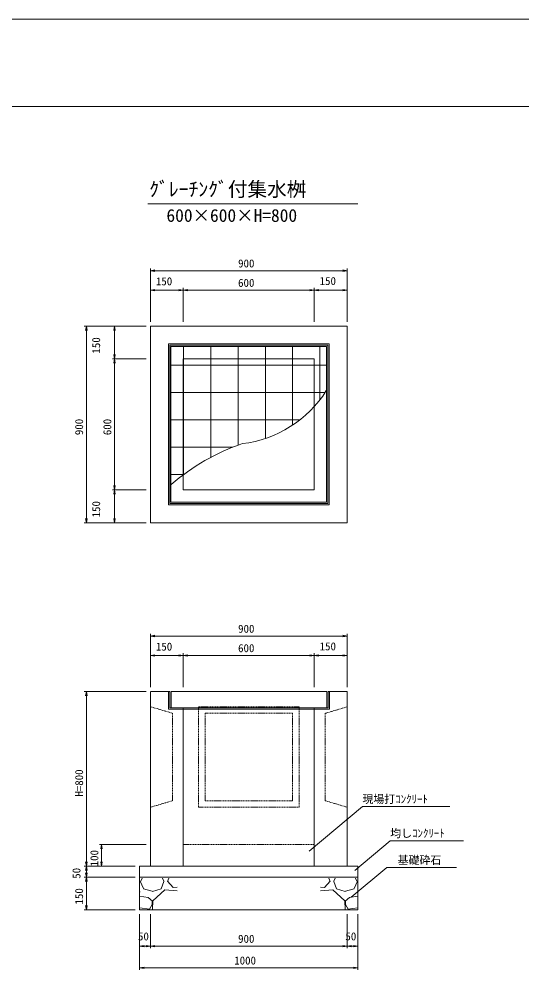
# Model space of a CAD drawing. Units: millimetres on the paper. Extents: x 0 to 841, y 0 to 594.
# Drawn here: x 310.5 to 425.7, y 376.3 to 594 of the extents above; entities that cross this region are included whole.
import ezdxf
from ezdxf.enums import TextEntityAlignment as Align

# ---------------------------------------------------------------- set-up
doc = ezdxf.new("R2010")
doc.units = ezdxf.units.MM
doc.linetypes.add('USER1', pattern=[0.375, 0.25, -0.125])
for name, color, linetype, lineweight in [('D-STR-DIM（寸法）', 7, 'Continuous', 18), ('D-STR-HTXT（旗揚げ）', 7, 'Continuous', 18), ('D-STR-STR1（構造物）', 4, 'Continuous', 18), ('D-STR-STRn（構造物）', 7, 'Continuous', 18), ('D-STR（構造物外形線）', 1, 'Continuous', 18), ('D-TTL(外枠）', 2, 'Continuous', 18), ('DEFPOINTS_2', 8, 'Continuous', 18)]:
    doc.layers.add(name, color=color, linetype=linetype, lineweight=lineweight)
doc.layers.add('D-STR-TXT（文字）', color=7, linetype='Continuous')
doc.layers.add('D-TTL-TXT（文字）', color=7, linetype='Continuous')
doc.styles.add('ＭＳ ゴシック', font='')
doc.styles.get('ＭＳ ゴシック').set_extended_font_data('MS Gothic')

msp = doc.modelspace()

# ---------------------------------------------------------------- linework, layer by layer
at = {"layer": 'D-STR-DIM（寸法）'}
for p, q in [((340.602, 524.685), (340.602, 536.879)), ((340.602, 536.379), (341.602, 536.545)), ((341.602, 536.212), (340.602, 536.379)), ((340.602, 536.379), (341.602, 536.379)), ((341.602, 536.379), (384.602, 536.379)), ((384.602, 536.545), (385.602, 536.379)), ((385.602, 536.379), (384.602, 536.212)), ((385.602, 536.379), (384.602, 536.379)), ((385.602, 524.685), (385.602, 536.879)), ((340.602, 524.685), (340.602, 532.435)), ((340.602, 531.935), (341.602, 532.102)), ((341.602, 531.768), (340.602, 531.935)), ((340.602, 531.935), (341.602, 531.935)), ((347.102, 531.935), (341.602, 531.935)), ((347.102, 532.102), (348.102, 531.935)), ((348.102, 531.935), (347.102, 531.768)), ((348.102, 531.935), (347.102, 531.935)), ((348.102, 524.685), (348.102, 532.435)), ((348.102, 524.685), (348.102, 532.435)), ((348.102, 531.935), (349.102, 532.102)), ((349.102, 531.768), (348.102, 531.935)), ((348.102, 531.935), (349.102, 531.935)), ((349.102, 531.935), (377.102, 531.935)), ((377.102, 532.102), (378.102, 531.935)), ((378.102, 531.935), (377.102, 531.768)), ((378.102, 531.935), (377.102, 531.935)), ((378.102, 524.685), (378.102, 532.435)), ((378.102, 524.685), (378.102, 532.435)), ((378.102, 531.935), (379.102, 532.102)), ((379.102, 531.768), (378.102, 531.935)), ((378.102, 531.935), (379.102, 531.935)), ((379.102, 531.935), (384.602, 531.935)), ((384.602, 532.102), (385.602, 531.935)), ((385.602, 531.935), (384.602, 531.768)), ((385.602, 531.935), (384.602, 531.935)), ((385.602, 524.685), (385.602, 532.435)), ((339.602, 523.685), (325.396, 523.685)), ((325.73, 522.685), (325.896, 523.685)), ((325.896, 523.685), (326.063, 522.685)), ((325.896, 523.685), (325.896, 522.685)), ((325.896, 522.685), (325.896, 479.685)), ((339.602, 523.685), (331.852, 523.685)), ((332.185, 522.685), (332.352, 523.685)), ((332.352, 523.685), (332.518, 522.685)), ((332.352, 523.685), (332.352, 522.685)), ((332.352, 517.185), (332.352, 522.685)), ((339.602, 516.185), (331.852, 516.185)), ((339.602, 516.185), (331.852, 516.185)), ((332.352, 516.185), (332.185, 517.185)), ((332.185, 515.185), (332.352, 516.185)), ((332.518, 517.185), (332.352, 516.185)), ((332.352, 516.185), (332.352, 517.185)), ((332.352, 516.185), (332.518, 515.185)), ((332.352, 516.185), (332.352, 515.185)), ((332.352, 515.185), (332.352, 487.185)), ((339.602, 486.185), (331.852, 486.185)), ((339.602, 486.185), (331.852, 486.185)), ((332.352, 486.185), (332.185, 487.185)), ((332.185, 485.185), (332.352, 486.185)), ((332.518, 487.185), (332.352, 486.185)), ((332.352, 486.185), (332.352, 487.185)), ((332.352, 486.185), (332.518, 485.185)), ((332.352, 486.185), (332.352, 485.185)), ((332.352, 485.185), (332.352, 479.685)), ((325.896, 478.685), (325.73, 479.685)), ((326.063, 479.685), (325.896, 478.685)), ((325.896, 478.685), (325.896, 479.685)), ((332.352, 478.685), (332.185, 479.685)), ((332.518, 479.685), (332.352, 478.685)), ((332.352, 478.685), (332.352, 479.685)), ((339.602, 478.685), (325.396, 478.685)), ((339.602, 478.685), (331.852, 478.685)), ((340.602, 441.047), (340.602, 453.24)), ((340.602, 452.74), (341.602, 452.907)), ((384.602, 452.907), (385.602, 452.74)), ((385.602, 441.047), (385.602, 453.24)), ((341.602, 452.574), (340.602, 452.74)), ((340.602, 452.74), (341.602, 452.74)), ((341.602, 452.74), (384.602, 452.74)), ((385.602, 452.74), (384.602, 452.574)), ((385.602, 452.74), (384.602, 452.74)), ((340.602, 441.047), (340.602, 448.797)), ((348.102, 441.047), (348.102, 448.797)), ((348.102, 441.047), (348.102, 448.797)), ((378.102, 441.047), (378.102, 448.797)), ((378.102, 441.047), (378.102, 448.797)), ((385.602, 441.047), (385.602, 448.797)), ((340.602, 448.297), (341.602, 448.464)), ((341.602, 448.13), (340.602, 448.297)), ((340.602, 448.297), (341.602, 448.297)), ((347.102, 448.297), (341.602, 448.297)), ((347.102, 448.464), (348.102, 448.297)), ((348.102, 448.297), (347.102, 448.13)), ((348.102, 448.297), (347.102, 448.297)), ((348.102, 448.297), (349.102, 448.464)), ((349.102, 448.13), (348.102, 448.297)), ((348.102, 448.297), (349.102, 448.297)), ((349.102, 448.297), (377.102, 448.297)), ((377.102, 448.464), (378.102, 448.297)), ((378.102, 448.297), (377.102, 448.13)), ((378.102, 448.297), (377.102, 448.297)), ((378.102, 448.297), (379.102, 448.464)), ((379.102, 448.13), (378.102, 448.297)), ((378.102, 448.297), (379.102, 448.297)), ((379.102, 448.297), (384.602, 448.297)), ((384.602, 448.464), (385.602, 448.297)), ((385.602, 448.297), (384.602, 448.13)), ((385.602, 448.297), (384.602, 448.297)), ((339.602, 440.047), (325.396, 440.047)), ((325.73, 439.047), (325.896, 440.047)), ((325.896, 440.047), (326.063, 439.047)), ((325.896, 440.047), (325.896, 439.047)), ((325.896, 439.047), (325.896, 401.047)), ((339.602, 405.047), (328.886, 405.047)), ((329.22, 404.047), (329.386, 405.047)), ((329.386, 405.047), (329.553, 404.047)), ((329.386, 405.047), (329.386, 404.047)), ((329.386, 404.047), (329.386, 401.047)), ((325.896, 400.047), (325.73, 401.047)), ((326.063, 401.047), (325.896, 400.047)), ((325.896, 400.047), (325.896, 401.047)), ((329.386, 400.047), (329.22, 401.047)), ((329.553, 401.047), (329.386, 400.047)), ((329.386, 400.047), (329.386, 401.047)), ((337.102, 400.047), (325.396, 400.047)), ((334.602, 400.047), (325.396, 400.047)), ((325.73, 399.047), (325.896, 400.047)), ((325.896, 397.547), (325.73, 398.547)), ((325.896, 400.047), (326.063, 399.047)), ((325.896, 400.047), (325.896, 399.047)), ((325.896, 399.047), (325.896, 398.547)), ((326.063, 398.547), (325.896, 397.547)), ((325.896, 397.547), (325.896, 398.547)), ((337.102, 400.047), (328.886, 400.047)), ((337.102, 397.547), (325.396, 397.547)), ((337.102, 397.547), (325.396, 397.547)), ((325.73, 396.547), (325.896, 397.547)), ((325.896, 397.547), (326.063, 396.547)), ((325.896, 397.547), (325.896, 396.547)), ((325.896, 396.547), (325.896, 391.047)), ((337.102, 390.047), (325.396, 390.047)), ((325.896, 390.047), (325.73, 391.047)), ((326.063, 391.047), (325.896, 390.047)), ((325.896, 390.047), (325.896, 391.047)), ((338.102, 389.047), (338.102, 381.254)), ((338.102, 389.047), (338.102, 376.286)), ((340.602, 389.047), (340.602, 381.254)), ((340.602, 389.047), (340.602, 381.254)), ((385.602, 389.047), (385.602, 381.254)), ((385.602, 389.047), (385.602, 381.254)), ((388.102, 389.047), (388.102, 376.286)), ((388.102, 389.047), (388.102, 381.254)), ((338.102, 381.754), (339.102, 381.921)), ((339.102, 381.587), (338.102, 381.754)), ((338.102, 381.754), (339.102, 381.754)), ((339.602, 381.754), (339.102, 381.754)), ((339.602, 381.921), (340.602, 381.754)), ((340.602, 381.754), (339.602, 381.587)), ((340.602, 381.754), (339.602, 381.754)), ((340.602, 381.754), (341.602, 381.921)), ((341.602, 381.587), (340.602, 381.754)), ((340.602, 381.754), (341.602, 381.754)), ((384.602, 381.754), (341.602, 381.754)), ((384.602, 381.921), (385.602, 381.754)), ((385.602, 381.754), (384.602, 381.587)), ((385.602, 381.754), (384.602, 381.754)), ((385.602, 381.754), (386.602, 381.921)), ((386.602, 381.587), (385.602, 381.754)), ((385.602, 381.754), (386.602, 381.754)), ((386.602, 381.754), (387.102, 381.754)), ((387.102, 381.921), (388.102, 381.754)), ((388.102, 381.754), (387.102, 381.587)), ((388.102, 381.754), (387.102, 381.754)), ((338.102, 376.786), (339.102, 376.953)), ((339.102, 376.62), (338.102, 376.786)), ((338.102, 376.786), (339.102, 376.786)), ((387.102, 376.786), (339.102, 376.786)), ((387.102, 376.953), (388.102, 376.786)), ((388.102, 376.786), (387.102, 376.62)), ((388.102, 376.786), (387.102, 376.786))]:
    msp.add_line(p, q, dxfattribs=at)
at = {"layer": 'D-STR-HTXT（旗揚げ）'}
for p, q in [((339.936, 551.663), (388.044, 551.663)), ((376.939, 403.473), (389.124, 413.688)), ((409.159, 413.688), (389.124, 413.688)), ((387.358, 399.048), (395.481, 405.858)), ((412.249, 405.858), (395.481, 405.858)), ((386.561, 392.921), (394.684, 399.731)), ((410.658, 399.731), (394.684, 399.731))]:
    msp.add_line(p, q, dxfattribs=at)
at = {"layer": 'D-STR-STR1（構造物）'}
for p, q in [((344.677, 482.76), (344.677, 519.61)), ((381.527, 519.61), (344.677, 519.61)), ((381.227, 519.31), (344.977, 519.31)), ((344.977, 483.06), (344.977, 519.31)), ((380.927, 519.01), (345.277, 519.01)), ((345.277, 483.36), (345.277, 519.01)), ((348.135, 516.185), (348.135, 518.935)), ((354.385, 516.185), (354.385, 518.935)), ((360.635, 516.185), (360.635, 518.935)), ((366.885, 516.185), (366.885, 518.935)), ((373.135, 516.185), (373.135, 518.935)), ((379.385, 506.829), (379.385, 518.935)), ((380.927, 483.36), (380.927, 519.01)), ((381.227, 483.06), (381.227, 519.31)), ((381.527, 482.76), (381.527, 519.61)), ((348.135, 489.682), (348.135, 516.185)), ((354.385, 493.655), (354.385, 516.185)), ((360.635, 496.445), (360.635, 516.185)), ((366.885, 497.973), (366.885, 516.185)), ((373.135, 501.028), (373.135, 516.185)), ((348.102, 514.747), (345.352, 514.747)), ((378.102, 514.747), (348.102, 514.747)), ((380.852, 514.747), (378.102, 514.747)), ((348.102, 508.497), (345.352, 508.497)), ((378.102, 508.497), (348.102, 508.497)), ((380.581, 508.497), (378.102, 508.497)), ((348.102, 502.247), (345.352, 502.247)), ((374.822, 502.247), (348.102, 502.247)), ((348.102, 495.997), (345.352, 495.997)), ((359.454, 495.997), (348.102, 495.997)), ((348.102, 489.747), (345.352, 489.747)), ((348.223, 489.747), (348.102, 489.747)), ((380.927, 483.36), (345.277, 483.36)), ((381.527, 482.76), (344.677, 482.76)), ((381.227, 483.06), (344.977, 483.06)), ((344.702, 440.047), (344.702, 435.997)), ((345.002, 440.047), (344.702, 440.047)), ((344.702, 436.147), (344.702, 440.047)), ((345.002, 436.297), (345.002, 440.047)), ((345.302, 436.297), (345.302, 440.047)), ((345.302, 440.047), (380.952, 440.047)), ((380.952, 440.047), (380.952, 436.297)), ((381.252, 440.047), (381.552, 440.047)), ((381.252, 436.297), (381.252, 440.047)), ((381.552, 440.047), (381.552, 438.022)), ((381.552, 440.047), (381.552, 435.997)), ((381.552, 436.147), (381.552, 440.047)), ((344.702, 435.997), (381.402, 435.997)), ((345.002, 436.297), (381.252, 436.297)), ((381.552, 435.997), (378.127, 435.997))]:
    msp.add_line(p, q, dxfattribs=at)
at = {"layer": 'D-STR-STR1（構造物）', "color": 7, "linetype": 'USER1'}
msp.add_line((348.102, 405.047), (378.102, 405.047), dxfattribs=at)
at = {"layer": 'D-STR-STR1（構造物）'}
for centre, radius, start, end in [((358.488, 523.074), 26.468, 276.79494, 327.66345), ((377.31, 450.694), 48.695, 108.79618, 131.01713)]:
    msp.add_arc(centre, radius, start, end, dxfattribs=at)
at = {"layer": 'D-STR-STRn（構造物）'}
for p, q in [((338.102, 400.047), (338.102, 390.047)), ((340.602, 400.047), (338.102, 400.047)), ((385.602, 400.047), (388.102, 400.047)), ((388.102, 400.047), (388.102, 390.047)), ((388.102, 397.547), (338.102, 397.547)), ((338.236, 396.583), (338.956, 394.903)), ((338.366, 396.585), (338.683, 397.324)), ((343.042, 394.895), (343.642, 396.575)), ((343.297, 397.324), (343.639, 396.584)), ((344.477, 396.58), (344.756, 397.324)), ((345.797, 395.162), (344.477, 396.602)), ((380.407, 395.162), (381.727, 396.602)), ((381.727, 396.58), (381.448, 397.324)), ((383.162, 394.895), (382.562, 396.575)), ((382.906, 397.324), (382.564, 396.584)), ((387.968, 396.583), (387.248, 394.903)), ((387.837, 396.585), (387.521, 397.324)), ((338.239, 394.183), (338.102, 394.228)), ((338.102, 394.112), (338.225, 394.186)), ((338.947, 394.892), (340.987, 394.292)), ((341.009, 394.291), (343.049, 394.891)), ((343.888, 394.664), (341.128, 392.144)), ((346.721, 394.408), (343.881, 394.645)), ((346.721, 395.238), (345.783, 395.157)), ((379.483, 395.238), (380.42, 395.157)), ((379.483, 394.408), (382.323, 394.645)), ((382.316, 394.664), (385.076, 392.144)), ((385.195, 394.291), (383.155, 394.891)), ((387.257, 394.892), (385.217, 394.292)), ((387.964, 394.183), (388.102, 394.228)), ((388.102, 394.112), (387.978, 394.186)), ((340.053, 392.872), (338.102, 393.165)), ((341.01, 392.008), (340.05, 392.848)), ((340.997, 391.303), (340.997, 392.023)), ((341.12, 392.139), (341.024, 390.124)), ((385.084, 392.139), (385.18, 390.124)), ((385.193, 392.008), (386.153, 392.848)), ((385.207, 391.303), (385.207, 392.023)), ((386.15, 392.872), (388.102, 393.165)), ((338.102, 390.494), (340.401, 390.218)), ((338.102, 390.047), (388.102, 390.047)), ((340.382, 390.218), (340.982, 391.298)), ((385.821, 390.218), (385.221, 391.298)), ((388.102, 390.494), (385.802, 390.218))]:
    msp.add_line(p, q, dxfattribs=at)
at = {"layer": 'D-STR（構造物外形線）'}
for p, q in [((340.602, 523.685), (385.602, 523.685)), ((340.602, 478.685), (340.602, 523.685)), ((385.602, 478.685), (385.602, 523.685)), ((348.102, 516.185), (378.102, 516.185)), ((348.102, 486.185), (348.102, 516.185)), ((378.102, 486.185), (378.102, 516.185)), ((348.102, 486.185), (378.102, 486.185)), ((340.602, 478.685), (385.602, 478.685)), ((340.602, 400.047), (340.602, 440.047)), ((340.652, 440.047), (344.702, 440.047)), ((381.552, 440.047), (385.602, 440.047)), ((385.602, 400.047), (385.602, 440.047)), ((348.102, 400.047), (348.102, 436.297)), ((378.102, 400.047), (378.102, 436.297)), ((385.602, 400.047), (340.602, 400.047))]:
    msp.add_line(p, q, dxfattribs=at)
at = {"layer": 'D-STR（構造物外形線）', "linetype": 'USER1'}
for p, q in [((340.652, 436.547), (345.652, 435.047)), ((351.602, 413.547), (351.602, 436.547)), ((351.627, 436.547), (374.627, 436.547)), ((374.602, 413.547), (374.602, 436.547)), ((380.627, 435.047), (385.627, 436.547)), ((345.627, 415.047), (345.627, 435.047)), ((353.102, 415.047), (353.102, 435.047)), ((353.127, 435.047), (373.127, 435.047)), ((373.102, 415.047), (373.102, 435.047)), ((380.602, 415.047), (380.602, 435.047)), ((340.627, 413.547), (345.627, 415.047)), ((353.102, 415.047), (373.102, 415.047)), ((380.602, 415.047), (385.602, 413.547)), ((351.602, 413.547), (374.602, 413.547))]:
    msp.add_line(p, q, dxfattribs=at)
at = {"layer": 'D-TTL(外枠）'}
msp.add_line((23, 574), (818, 574), dxfattribs=at)
at = {"layer": 'DEFPOINTS_2'}
msp.add_line((0, 594), (841, 594), dxfattribs=at)

# ---------------------------------------------------------------- texts
at = {"layer": 'D-STR-DIM（寸法）', "style": 'ＭＳ ゴシック'}
for s, p in [('900', (360.646, 536.579)), ('150', (341.82, 532.488)), ('600', (360.64, 532.135)), ('150', (379.32, 532.552)), ('900', (360.646, 452.94)), ('150', (341.82, 448.85)), ('600', (360.64, 448.497)), ('150', (379.32, 448.913)), ('50', (337.721, 382.513)), ('900', (360.646, 381.954)), ('50', (385.221, 382.513)), ('1000', (359.758, 376.986))]:
    msp.add_text(s, height=1.833, dxfattribs=at).set_placement(p, align=Align.BOTTOM_LEFT)
for s, p in [('150', (329.602, 517.403)), ('900', (325.696, 498.73)), ('600', (332.152, 498.723)), ('150', (329.602, 479.903)), ('H=800', (325.696, 415.973)), ('100', (329.186, 400.015)), ('50', (325.096, 397.166)), ('150', (325.696, 391.265))]:
    msp.add_text(s, height=1.833, rotation=90, dxfattribs=at).set_placement(p, align=Align.BOTTOM_LEFT)
at = {"layer": 'D-STR-TXT（文字）', "style": 'ＭＳ ゴシック'}
for s, p in [('現場打ｺﾝｸﾘｰﾄ', (389.124, 413.94)), ('均しｺﾝｸﾘｰﾄ', (395.481, 406.111)), ('基礎砕石', (397.184, 399.984))]:
    msp.add_text(s, height=1.833, dxfattribs=at).set_placement(p, align=Align.BOTTOM_LEFT)
at = {"layer": 'D-TTL-TXT（文字）', "style": 'ＭＳ ゴシック'}
for s, height, p in [('ｸﾞﾚｰﾁﾝｸﾞ付集水桝', 3.299, (340.286, 552.406)), ('600×600×H=800', 2.933, (344.235, 546.683))]:
    msp.add_text(s, height=height, dxfattribs=at).set_placement(p, align=Align.BOTTOM_LEFT)

doc.saveas('drawing.dxf')
